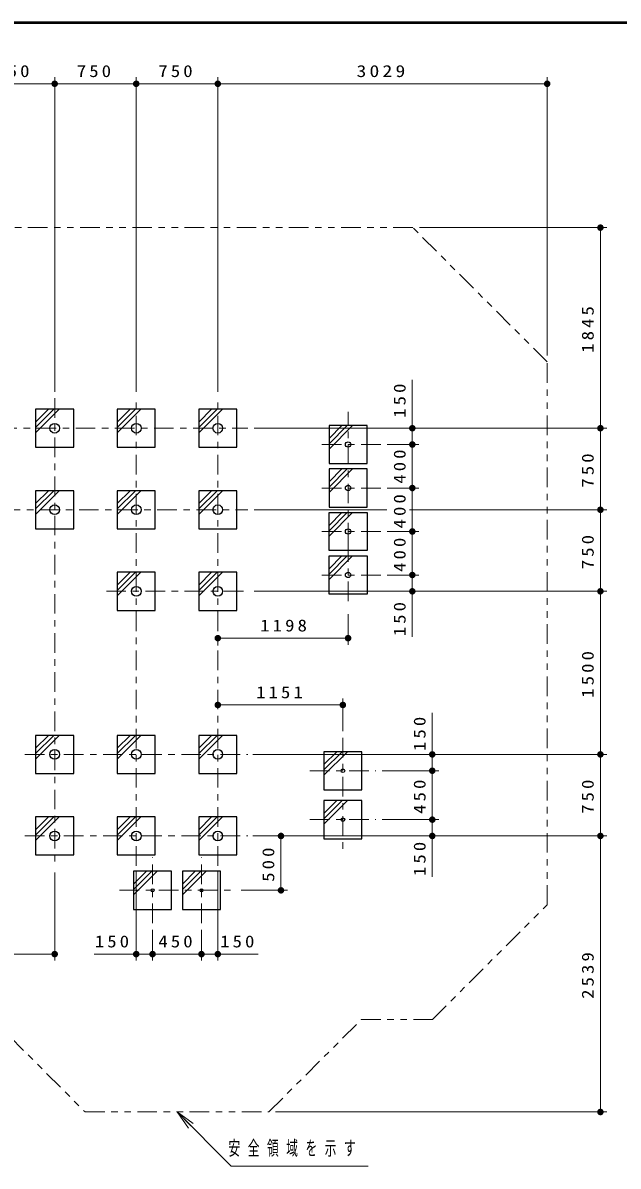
# Model space of a CAD drawing. Units: millimetres on the paper, scale 1:60. Extents: x -385 to 0, y -594 to 267.
# Drawn here: x -246.6 to -155.4, y -502.2 to -327 of the extents above; entities that cross this region are included whole.
import ezdxf

# ---------------------------------------------------------------- set-up
doc = ezdxf.new("R2010")
doc.units = ezdxf.units.MM
doc.linetypes.add('USER2', pattern=[6, 3, -1, 1, -1])
doc.linetypes.add('USER3', pattern=[8, 3, -1, 1, -1, 1, -1])
doc.layers.add('1_60', color=7, linetype='Continuous', lineweight=25)
doc.layers.add('NAKAMURA図枠', color=7, linetype='Continuous', lineweight=13)
doc.styles.add('ＭＳ ゴシック', font='')
doc.styles.get('ＭＳ ゴシック').set_extended_font_data('MS Gothic')

# ---------------------------------------------------------------- blocks, each defined once
blk = doc.blocks.new('filled_dot')
at = {"color": 0, "linetype": 'Continuous', "lineweight": -2, "const_width": 1.25}
blk.add_lwpolyline([(-0.625, 0, 1), (0.625, 0, 1)], format="xyb", close=True, dxfattribs=at)

msp = doc.modelspace()

# ---------------------------------------------------------------- linework, layer by layer
at = {"layer": '1_60', "lineweight": 13}
for p, q in [((-254.259, -336.336), (-241.759, -336.336)), ((-241.759, -383.549), (-241.759, -335.336)), ((-241.759, -336.336), (-229.259, -336.336)), ((-229.259, -383.549), (-229.259, -335.336)), ((-229.259, -336.336), (-216.759, -336.336)), ((-216.759, -383.549), (-216.759, -335.336)), ((-216.759, -336.336), (-166.272, -336.336)), ((-166.272, -377.975), (-166.272, -335.336)), ((-185.857, -358.389), (-157.118, -358.389)), ((-158.118, -358.389), (-158.118, -389.132)), ((-186.945, -381.71), (-186.945, -391.632)), ((-244.676, -388.185), (-242.706, -386.215)), ((-244.676, -389.01), (-241.881, -386.215)), ((-244.676, -389.835), (-241.056, -386.215)), ((-232.176, -388.185), (-230.206, -386.215)), ((-232.176, -389.01), (-229.381, -386.215)), ((-232.176, -389.835), (-228.556, -386.215)), ((-219.676, -388.185), (-217.706, -386.215)), ((-219.676, -389.01), (-216.881, -386.215)), ((-219.676, -389.835), (-216.056, -386.215)), ((-199.709, -392.335), (-196.089, -388.715)), ((-199.709, -391.51), (-196.914, -388.715)), ((-199.709, -390.685), (-197.739, -388.715)), ((-211.176, -389.132), (-157.118, -389.132)), ((-210.759, -389.132), (-185.945, -389.132)), ((-158.118, -389.132), (-158.118, -401.632)), ((-190.793, -391.632), (-185.945, -391.632)), ((-190.793, -391.632), (-185.945, -391.632)), ((-186.945, -391.632), (-186.945, -398.299)), ((-199.709, -399.002), (-196.089, -395.382)), ((-199.709, -398.177), (-196.914, -395.382)), ((-199.709, -397.352), (-197.739, -395.382)), ((-244.676, -400.685), (-242.706, -398.715)), ((-244.676, -401.51), (-241.881, -398.715)), ((-244.676, -402.335), (-241.056, -398.715)), ((-232.176, -400.685), (-230.206, -398.715)), ((-232.176, -401.51), (-229.381, -398.715)), ((-232.176, -402.335), (-228.556, -398.715)), ((-219.676, -400.685), (-217.706, -398.715)), ((-219.676, -401.51), (-216.881, -398.715)), ((-219.676, -402.335), (-216.056, -398.715)), ((-190.793, -398.299), (-185.945, -398.299)), ((-190.793, -398.299), (-185.945, -398.299)), ((-186.945, -398.299), (-186.945, -404.965)), ((-211.176, -401.632), (-190.849, -401.632)), ((-196.089, -402.048), (-199.709, -405.668)), ((-196.914, -402.048), (-199.709, -404.843)), ((-197.739, -402.048), (-199.709, -404.019)), ((-187.402, -401.632), (-157.118, -401.632)), ((-158.118, -401.632), (-158.118, -414.132)), ((-190.793, -404.965), (-185.945, -404.965)), ((-190.793, -404.965), (-185.945, -404.965)), ((-186.945, -404.965), (-186.945, -411.632)), ((-196.089, -408.715), (-199.709, -412.335)), ((-196.914, -408.715), (-199.709, -411.51)), ((-197.739, -408.715), (-199.709, -410.685)), ((-232.176, -413.185), (-230.206, -411.215)), ((-232.176, -414.01), (-229.381, -411.215)), ((-232.176, -414.835), (-228.556, -411.215)), ((-219.676, -413.185), (-217.706, -411.215)), ((-219.676, -414.01), (-216.881, -411.215)), ((-219.676, -414.835), (-216.056, -411.215)), ((-190.793, -411.632), (-185.945, -411.632)), ((-190.793, -411.632), (-185.945, -411.632)), ((-186.945, -411.632), (-186.945, -421.131)), ((-211.176, -414.132), (-157.118, -414.132)), ((-210.759, -414.132), (-185.945, -414.132)), ((-158.118, -414.132), (-158.118, -439.132)), ((-196.793, -417.632), (-196.793, -422.314)), ((-216.759, -422.45), (-216.759, -421.123)), ((-196.793, -421.314), (-216.759, -421.314)), ((-216.759, -431.694), (-216.759, -430.554)), ((-197.593, -435.59), (-197.593, -430.554)), ((-216.759, -431.554), (-197.593, -431.554)), ((-183.886, -432.78), (-183.886, -441.632)), ((-244.676, -438.185), (-242.706, -436.215)), ((-244.676, -439.01), (-241.881, -436.215)), ((-244.676, -439.835), (-241.056, -436.215)), ((-232.176, -438.185), (-230.206, -436.215)), ((-232.176, -439.01), (-229.381, -436.215)), ((-232.176, -439.835), (-228.556, -436.215)), ((-219.676, -438.185), (-217.706, -436.215)), ((-219.676, -439.01), (-216.881, -436.215)), ((-219.676, -439.835), (-216.056, -436.215)), ((-211.396, -439.132), (-182.886, -439.132)), ((-211.176, -439.132), (-157.118, -439.132)), ((-200.509, -442.335), (-196.889, -438.715)), ((-200.509, -441.51), (-197.714, -438.715)), ((-200.509, -440.685), (-198.539, -438.715)), ((-158.118, -439.132), (-158.118, -451.632)), ((-191.55, -441.632), (-182.886, -441.632)), ((-183.886, -441.632), (-183.886, -449.132)), ((-200.509, -449.835), (-196.889, -446.215)), ((-200.509, -449.01), (-197.714, -446.215)), ((-200.509, -448.185), (-198.539, -446.215)), ((-244.676, -450.685), (-242.706, -448.715)), ((-244.676, -451.51), (-241.881, -448.715)), ((-244.676, -452.335), (-241.056, -448.715)), ((-232.176, -450.685), (-230.206, -448.715)), ((-232.176, -451.51), (-229.381, -448.715)), ((-232.176, -452.335), (-228.556, -448.715)), ((-219.676, -450.685), (-217.706, -448.715)), ((-219.676, -451.51), (-216.881, -448.715)), ((-219.676, -452.335), (-216.056, -448.715)), ((-191.55, -449.132), (-182.886, -449.132)), ((-183.886, -449.132), (-183.886, -457.884)), ((-211.396, -451.632), (-182.886, -451.632)), ((-211.176, -451.632), (-157.118, -451.632)), ((-211.176, -451.632), (-206.076, -451.632)), ((-207.076, -451.632), (-207.076, -459.965)), ((-158.118, -451.632), (-158.118, -493.942)), ((-241.759, -457.215), (-241.759, -470.741)), ((-229.676, -460.668), (-226.056, -457.048)), ((-229.676, -459.843), (-226.881, -457.048)), ((-229.676, -459.019), (-227.706, -457.048)), ((-229.259, -457.127), (-229.259, -470.741)), ((-222.176, -460.668), (-218.556, -457.048)), ((-222.176, -459.843), (-219.381, -457.048)), ((-222.176, -459.019), (-220.206, -457.048)), ((-216.759, -457.127), (-216.759, -470.741)), ((-213.194, -459.965), (-206.076, -459.965)), ((-226.759, -466.008), (-226.759, -470.741)), ((-219.259, -466.008), (-219.259, -470.741)), ((-241.759, -469.741), (-271.853, -469.741)), ((-226.759, -469.741), (-235.718, -469.741)), ((-219.259, -469.741), (-226.759, -469.741)), ((-210.571, -469.741), (-219.259, -469.741)), ((-221.242, -496.417), (-223.009, -493.942)), ((-223.009, -493.942), (-220.535, -495.71)), ((-223.009, -493.942), (-220.888, -496.063)), ((-207.936, -493.942), (-157.118, -493.942))]:
    msp.add_line(p, q, dxfattribs=at)
at = {"layer": '1_60', "linetype": 'USER2', "lineweight": 13}
for p, q in [((-241.759, -384.549), (-241.759, -456.215)), ((-229.259, -456.215), (-229.259, -384.549)), ((-216.759, -456.215), (-216.759, -384.549)), ((-196.793, -406.632), (-196.793, -386.632)), ((-358.536, -389.132), (-212.176, -389.132)), ((-191.793, -391.632), (-201.793, -391.632)), ((-191.793, -398.299), (-201.793, -398.299)), ((-316.03, -401.632), (-212.176, -401.632)), ((-191.793, -404.965), (-201.793, -404.965)), ((-196.793, -406.632), (-196.793, -416.632)), ((-191.793, -411.632), (-201.793, -411.632)), ((-233.843, -414.132), (-212.176, -414.132)), ((-197.593, -436.59), (-197.593, -454.197)), ((-246.343, -439.132), (-212.176, -439.132)), ((-202.635, -441.632), (-192.55, -441.632)), ((-202.635, -449.132), (-192.55, -449.132)), ((-246.343, -451.632), (-212.176, -451.632)), ((-226.759, -465.008), (-226.759, -454.923)), ((-219.259, -465.008), (-219.259, -454.923)), ((-231.802, -459.965), (-214.194, -459.965))]:
    msp.add_line(p, q, dxfattribs=at)
at = {"layer": '1_60'}
for p, q in [((-244.676, -386.215), (-244.676, -392.049)), ((-238.843, -386.215), (-244.676, -386.215)), ((-238.843, -392.049), (-238.843, -386.215)), ((-232.176, -386.215), (-232.176, -392.049)), ((-226.343, -386.215), (-232.176, -386.215)), ((-226.343, -392.049), (-226.343, -386.215)), ((-219.676, -386.215), (-219.676, -392.049)), ((-213.843, -386.215), (-219.676, -386.215)), ((-213.843, -392.049), (-213.843, -386.215)), ((-193.876, -388.715), (-199.709, -388.715)), ((-199.709, -388.715), (-199.709, -394.549)), ((-193.876, -394.549), (-193.876, -388.715)), ((-244.676, -392.049), (-238.843, -392.049)), ((-232.176, -392.049), (-226.343, -392.049)), ((-219.676, -392.049), (-213.843, -392.049)), ((-199.709, -394.549), (-193.876, -394.549)), ((-193.876, -395.382), (-199.709, -395.382)), ((-199.709, -395.382), (-199.709, -401.215)), ((-193.876, -401.215), (-193.876, -395.382)), ((-244.676, -398.715), (-244.676, -404.549)), ((-238.843, -398.715), (-244.676, -398.715)), ((-238.843, -404.549), (-238.843, -398.715)), ((-232.176, -398.715), (-232.176, -404.549)), ((-226.343, -398.715), (-232.176, -398.715)), ((-226.343, -404.549), (-226.343, -398.715)), ((-219.676, -398.715), (-219.676, -404.549)), ((-213.843, -398.715), (-219.676, -398.715)), ((-213.843, -404.549), (-213.843, -398.715)), ((-199.709, -401.215), (-193.876, -401.215)), ((-199.709, -407.882), (-199.709, -402.048)), ((-199.709, -402.048), (-193.876, -402.048)), ((-193.876, -402.048), (-193.876, -407.882)), ((-244.676, -404.549), (-238.843, -404.549)), ((-232.176, -404.549), (-226.343, -404.549)), ((-219.676, -404.549), (-213.843, -404.549)), ((-193.876, -407.882), (-199.709, -407.882)), ((-199.709, -414.549), (-199.709, -408.715)), ((-199.709, -408.715), (-193.876, -408.715)), ((-193.876, -408.715), (-193.876, -414.549)), ((-232.176, -411.215), (-232.176, -417.049)), ((-226.343, -411.215), (-232.176, -411.215)), ((-226.343, -417.049), (-226.343, -411.215)), ((-219.676, -411.215), (-219.676, -417.049)), ((-213.843, -411.215), (-219.676, -411.215)), ((-213.843, -417.049), (-213.843, -411.215)), ((-193.876, -414.549), (-199.709, -414.549)), ((-232.176, -417.049), (-226.343, -417.049)), ((-219.676, -417.049), (-213.843, -417.049)), ((-244.676, -436.215), (-244.676, -442.049)), ((-238.843, -436.215), (-244.676, -436.215)), ((-238.843, -442.049), (-238.843, -436.215)), ((-232.176, -436.215), (-232.176, -442.049)), ((-226.343, -436.215), (-232.176, -436.215)), ((-226.343, -442.049), (-226.343, -436.215)), ((-219.676, -436.215), (-219.676, -442.049)), ((-213.843, -436.215), (-219.676, -436.215)), ((-213.843, -442.049), (-213.843, -436.215)), ((-194.676, -438.715), (-200.509, -438.715)), ((-200.509, -438.715), (-200.509, -444.549)), ((-194.676, -444.549), (-194.676, -438.715)), ((-244.676, -442.049), (-238.843, -442.049)), ((-232.176, -442.049), (-226.343, -442.049)), ((-219.676, -442.049), (-213.843, -442.049)), ((-200.509, -444.549), (-194.676, -444.549)), ((-194.676, -446.215), (-200.509, -446.215)), ((-200.509, -446.215), (-200.509, -452.049)), ((-194.676, -452.049), (-194.676, -446.215)), ((-244.676, -448.715), (-244.676, -454.549)), ((-238.843, -448.715), (-244.676, -448.715)), ((-238.843, -454.549), (-238.843, -448.715)), ((-232.176, -448.715), (-232.176, -454.549)), ((-226.343, -448.715), (-232.176, -448.715)), ((-226.343, -454.549), (-226.343, -448.715)), ((-219.676, -448.715), (-219.676, -454.549)), ((-213.843, -448.715), (-219.676, -448.715)), ((-213.843, -454.549), (-213.843, -448.715)), ((-200.509, -452.049), (-194.676, -452.049)), ((-244.676, -454.549), (-238.843, -454.549)), ((-232.176, -454.549), (-226.343, -454.549)), ((-219.676, -454.549), (-213.843, -454.549)), ((-223.843, -457.048), (-229.676, -457.048)), ((-229.676, -457.048), (-229.676, -462.882)), ((-223.843, -462.882), (-223.843, -457.048)), ((-216.343, -457.048), (-222.176, -457.048)), ((-222.176, -457.048), (-222.176, -462.882)), ((-216.343, -462.882), (-216.343, -457.048)), ((-229.676, -462.882), (-223.843, -462.882)), ((-222.176, -462.882), (-216.343, -462.882))]:
    msp.add_line(p, q, dxfattribs=at)
at = {"layer": '1_60', "linetype": 'USER3', "lineweight": 13}
msp.add_lwpolyline([(-267.904, -358.389), (-284.703, -341.59), (-311.316, -341.59), (-328.115, -358.389), (-361.774, -358.389), (-379.882, -376.497), (-379.882, -401.767), (-357.744, -423.904), (-366.558, -432.718), (-366.558, -458.045), (-345.518, -479.085), (-257.783, -479.085), (-254.493, -482.374), (-248.65, -482.374), (-237.083, -493.942), (-208.936, -493.942), (-194.776, -479.782), (-183.875, -479.782), (-166.272, -462.179), (-166.272, -378.975), (-186.857, -358.389)], close=True, dxfattribs=at)
at = {"layer": '1_60', "lineweight": 13}
msp.add_lwpolyline([(-223.009, -493.942), (-214.712, -502.24), (-193.712, -502.24)], dxfattribs=at)
at = {"layer": '1_60'}
for centre, radius in [((-241.759, -389.132), 0.743), ((-229.259, -389.132), 0.743), ((-216.759, -389.132), 0.743), ((-196.793, -391.632), 0.405), ((-196.793, -391.632), 0.405), ((-196.793, -398.299), 0.405), ((-241.759, -401.632), 0.743), ((-229.259, -401.632), 0.743), ((-216.759, -401.632), 0.743), ((-196.793, -404.965), 0.405), ((-196.793, -411.632), 0.405), ((-196.793, -411.632), 0.405), ((-229.259, -414.132), 0.743), ((-216.759, -414.132), 0.743), ((-241.759, -439.132), 0.743), ((-229.259, -439.132), 0.743), ((-216.759, -439.132), 0.743), ((-197.593, -441.632), 0.283), ((-197.593, -449.132), 0.283), ((-241.759, -451.632), 0.743), ((-229.259, -451.632), 0.743), ((-216.759, -451.632), 0.743), ((-226.759, -459.965), 0.227), ((-226.759, -459.965), 0.227), ((-219.259, -459.965), 0.227)]:
    msp.add_circle(centre, radius, dxfattribs=at)
at = {"layer": 'NAKAMURA図枠', "lineweight": 50}
msp.add_line((0, -327), (-385, -327), dxfattribs=at)

# ---------------------------------------------------------------- block references
at = {"layer": '1_60', "lineweight": 13, "xscale": 0.4, "yscale": 0.4}
for p, rotation in [((-241.759, -336.336), 180), ((-229.259, -336.336), 180), ((-216.759, -336.336), 180), ((-166.272, -336.336), 180), ((-158.118, -358.389), 270), ((-186.945, -389.132), 270), ((-158.118, -389.132), 90), ((-158.118, -389.132), 270), ((-186.945, -391.632), 90), ((-186.945, -391.632), 270), ((-186.945, -398.299), 90), ((-186.945, -398.299), 270), ((-158.118, -401.632), 90), ((-158.118, -401.632), 270), ((-186.945, -404.965), 90), ((-186.945, -404.965), 270), ((-186.945, -411.632), 90), ((-186.945, -411.632), 270), ((-186.945, -414.132), 90), ((-158.118, -414.132), 90), ((-158.118, -414.132), 270), ((-196.793, -421.314), 180), ((-197.593, -431.554), 180), ((-183.886, -439.132), 270), ((-158.118, -439.132), 90), ((-158.118, -439.132), 270), ((-183.886, -441.632), 90), ((-183.886, -441.632), 270), ((-183.886, -449.132), 90), ((-183.886, -449.132), 270), ((-207.076, -451.632), 270), ((-183.886, -451.632), 90), ((-158.118, -451.632), 90), ((-158.118, -451.632), 270), ((-207.076, -459.965), 90), ((-241.759, -469.741), 180), ((-226.759, -469.741), 180), ((-219.259, -469.741), 180), ((-216.759, -469.741), 180), ((-158.118, -493.942), 90)]:
    msp.add_blockref('filled_dot', p, dxfattribs=dict(at, rotation=rotation))
for p in [(-241.759, -336.336), (-229.259, -336.336), (-216.759, -336.336), (-216.759, -421.314), (-216.759, -431.554), (-229.259, -469.741), (-226.759, -469.741), (-219.259, -469.741)]:
    msp.add_blockref('filled_dot', p, dxfattribs=at)

# ---------------------------------------------------------------- texts
at = {"layer": '1_60', "style": 'ＭＳ ゴシック'}
for s, insert, char_height, attachment_point in [('\\T1.33;\\W1.15;750', (-248.009, -335.336), 1.833, 8), ('\\T1.33;\\W1.15;750', (-235.509, -335.336), 1.833, 8), ('\\T1.33;\\W1.15;750', (-223.009, -335.336), 1.833, 8), ('\\T1.33;\\W1.2;3029', (-191.516, -335.336), 1.833, 8), ('\\T1.33;\\W1.15;1198', (-206.441, -420.314), 1.833, 8), ('\\T1.33;\\W1.15;1151', (-207.081, -430.554), 1.833, 8), ('\\T1.33;\\W1.15;150', (-232.749, -468.741), 1.833, 8), ('\\T1.33;\\W1.15;450', (-223.009, -468.741), 1.833, 8), ('\\T1.33;\\W1.15;150', (-213.54, -468.741), 1.833, 8), ('\\T1.64;\\W0.6;安全領域を示す', (-215.128, -499.59), 2.199, 4)]:
    msp.add_mtext(s, dxfattribs=dict(at, insert=insert, char_height=char_height, attachment_point=attachment_point))
at = {"layer": '1_60', "char_height": 1.833, "attachment_point": 8, "rotation": 90, "style": 'ＭＳ ゴシック'}
for s, insert in [('\\T1.33;\\W1.15;1845', (-159.118, -373.761)), ('\\T1.33;\\W1.15;150', (-187.945, -384.678)), ('\\T1.33;\\W1.15;400', (-187.945, -394.78)), ('\\T1.33;\\W1.15;750', (-159.118, -395.382)), ('\\T1.33;\\W1.15;400', (-187.945, -401.632)), ('\\T1.33;\\W1.15;400', (-187.945, -408.299)), ('\\T1.33;\\W1.15;750', (-159.118, -407.882)), ('\\T1.33;\\W1.15;150', (-187.945, -418.162)), ('\\T1.33;\\W1.15;1500', (-159.118, -426.632)), ('\\T1.33;\\W1.15;150', (-184.886, -435.748)), ('\\T1.33;\\W1.15;450', (-184.886, -445.382)), ('\\T1.33;\\W1.15;750', (-159.118, -445.382)), ('\\T1.33;\\W1.15;500', (-208.076, -455.799)), ('\\T1.33;\\W1.15;150', (-184.886, -454.915)), ('\\T1.33;\\W1.15;2539', (-159.118, -472.787))]:
    msp.add_mtext(s, dxfattribs=dict(at, insert=insert))

doc.saveas('drawing.dxf')
